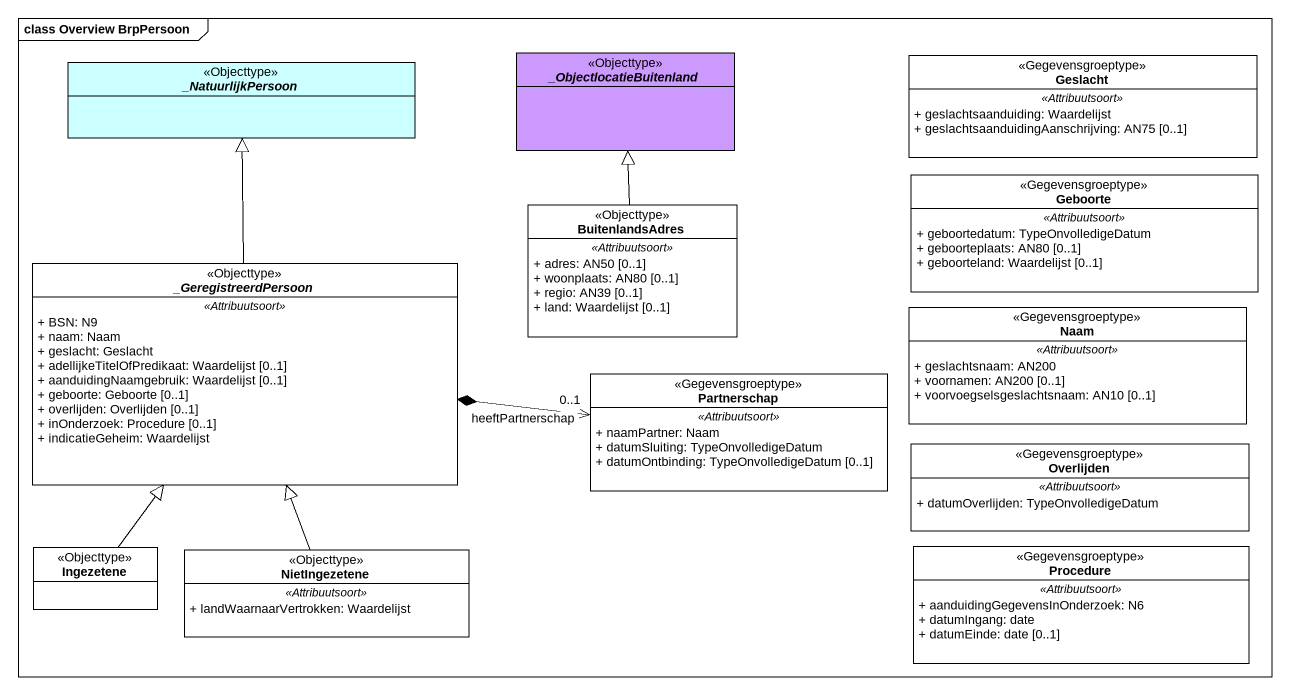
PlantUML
@startuml
mainframe class Overview BrpPersoon
hide circle
hide empty members
skinparam classAttributeIconSize 0
abstract class "_NatuurlijkPersoon" as NatuurlijkPersoon <<Objecttype>> #CCFFFF
abstract class "_ObjectlocatieBuitenland" as ObjectlocatieBuitenland <<Objecttype>> #CC99FF
class Geslacht <<Gegevensgroeptype>> #FFFFFF {
  .. <<Attribuutsoort>> ..
  + geslachtsaanduiding: Waardelijst
  + geslachtsaanduidingAanschrijving: AN75 [0..1]
}
class Geboorte <<Gegevensgroeptype>> #FFFFFF {
  .. <<Attribuutsoort>> ..
  + geboortedatum: TypeOnvolledigeDatum
  + geboorteplaats: AN80 [0..1]
  + geboorteland: Waardelijst [0..1]
}
class BuitenlandsAdres <<Objecttype>> #FFFFFF {
  .. <<Attribuutsoort>> ..
  + adres: AN50 [0..1]
  + woonplaats: AN80 [0..1]
  + regio: AN39 [0..1]
  + land: Waardelijst [0..1]
}
abstract class "_GeregistreerdPersoon" as GeregistreerdPersoon <<Objecttype>> #FFFFFF {
  .. <<Attribuutsoort>> ..
  + BSN: N9
  + naam: Naam
  + geslacht: Geslacht
  + adellijkeTitelOfPredikaat: Waardelijst [0..1]
  + aanduidingNaamgebruik: Waardelijst [0..1]
  + geboorte: Geboorte [0..1]
  + overlijden: Overlijden [0..1]
  + inOnderzoek: Procedure [0..1]
  + indicatieGeheim: Waardelijst
}
class Naam <<Gegevensgroeptype>> #FFFFFF {
  .. <<Attribuutsoort>> ..
  + geslachtsnaam: AN200
  + voornamen: AN200 [0..1]
  + voorvoegselsgeslachtsnaam: AN10 [0..1]
}
class Partnerschap <<Gegevensgroeptype>> #FFFFFF {
  .. <<Attribuutsoort>> ..
  + naamPartner: Naam
  + datumSluiting: TypeOnvolledigeDatum
  + datumOntbinding: TypeOnvolledigeDatum [0..1]
}
class Overlijden <<Gegevensgroeptype>> #FFFFFF {
  .. <<Attribuutsoort>> ..
  + datumOverlijden: TypeOnvolledigeDatum
}
class Ingezetene <<Objecttype>> #FFFFFF
class NietIngezetene <<Objecttype>> #FFFFFF {
  .. <<Attribuutsoort>> ..
  + landWaarnaarVertrokken: Waardelijst
}
class Procedure <<Gegevensgroeptype>> #FFFFFF {
  .. <<Attribuutsoort>> ..
  + aanduidingGegevensInOnderzoek: N6
  + datumIngang: date
  + datumEinde: date [0..1]
}
BuitenlandsAdres -up-|> ObjectlocatieBuitenland
GeregistreerdPersoon -up-|> NatuurlijkPersoon
GeregistreerdPersoon *-right-> "0..1" Partnerschap : heeftPartnerschap
Ingezetene -up-|> GeregistreerdPersoon
NietIngezetene -up-|> GeregistreerdPersoon
@enduml
